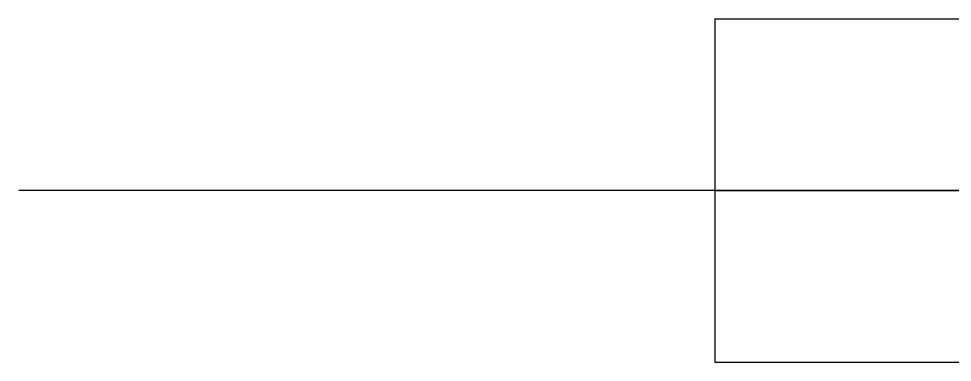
# Model space of a CAD drawing. Header units: inches. Extents: x -164 to 250, y -285 to 80.
# Drawn here: x -17.62 to -12.19, y -190.31 to -188.31 of the extents above; entities that cross this region are included whole.
import ezdxf

# ---------------------------------------------------------------- set-up
doc = ezdxf.new("R2010")
doc.units = ezdxf.units.IN
doc.header["$MEASUREMENT"] = 0
doc.layers.add('trajectories', color=3, linetype='Continuous')

msp = doc.modelspace()

# ---------------------------------------------------------------- linework, layer by layer
for p, q in [((-13.5709, -188.31425), (-11.5709, -188.31425)), ((-13.5709, -188.31425), (-13.5709, -189.31425)), ((-13.5709, -189.31425), (-7.0709, -189.31425)), ((-13.5709, -189.31425), (-7.0709, -189.31425)), ((-13.5709, -189.31425), (-13.5709, -190.31425)), ((-13.5709, -190.31425), (-7.0709, -190.31425))]:
    msp.add_line(p, q)
at = {"layer": 'trajectories'}
msp.add_line((-6.61529, -189.31425), (-17.62383, -189.31425), dxfattribs=at)

doc.saveas('drawing.dxf')
